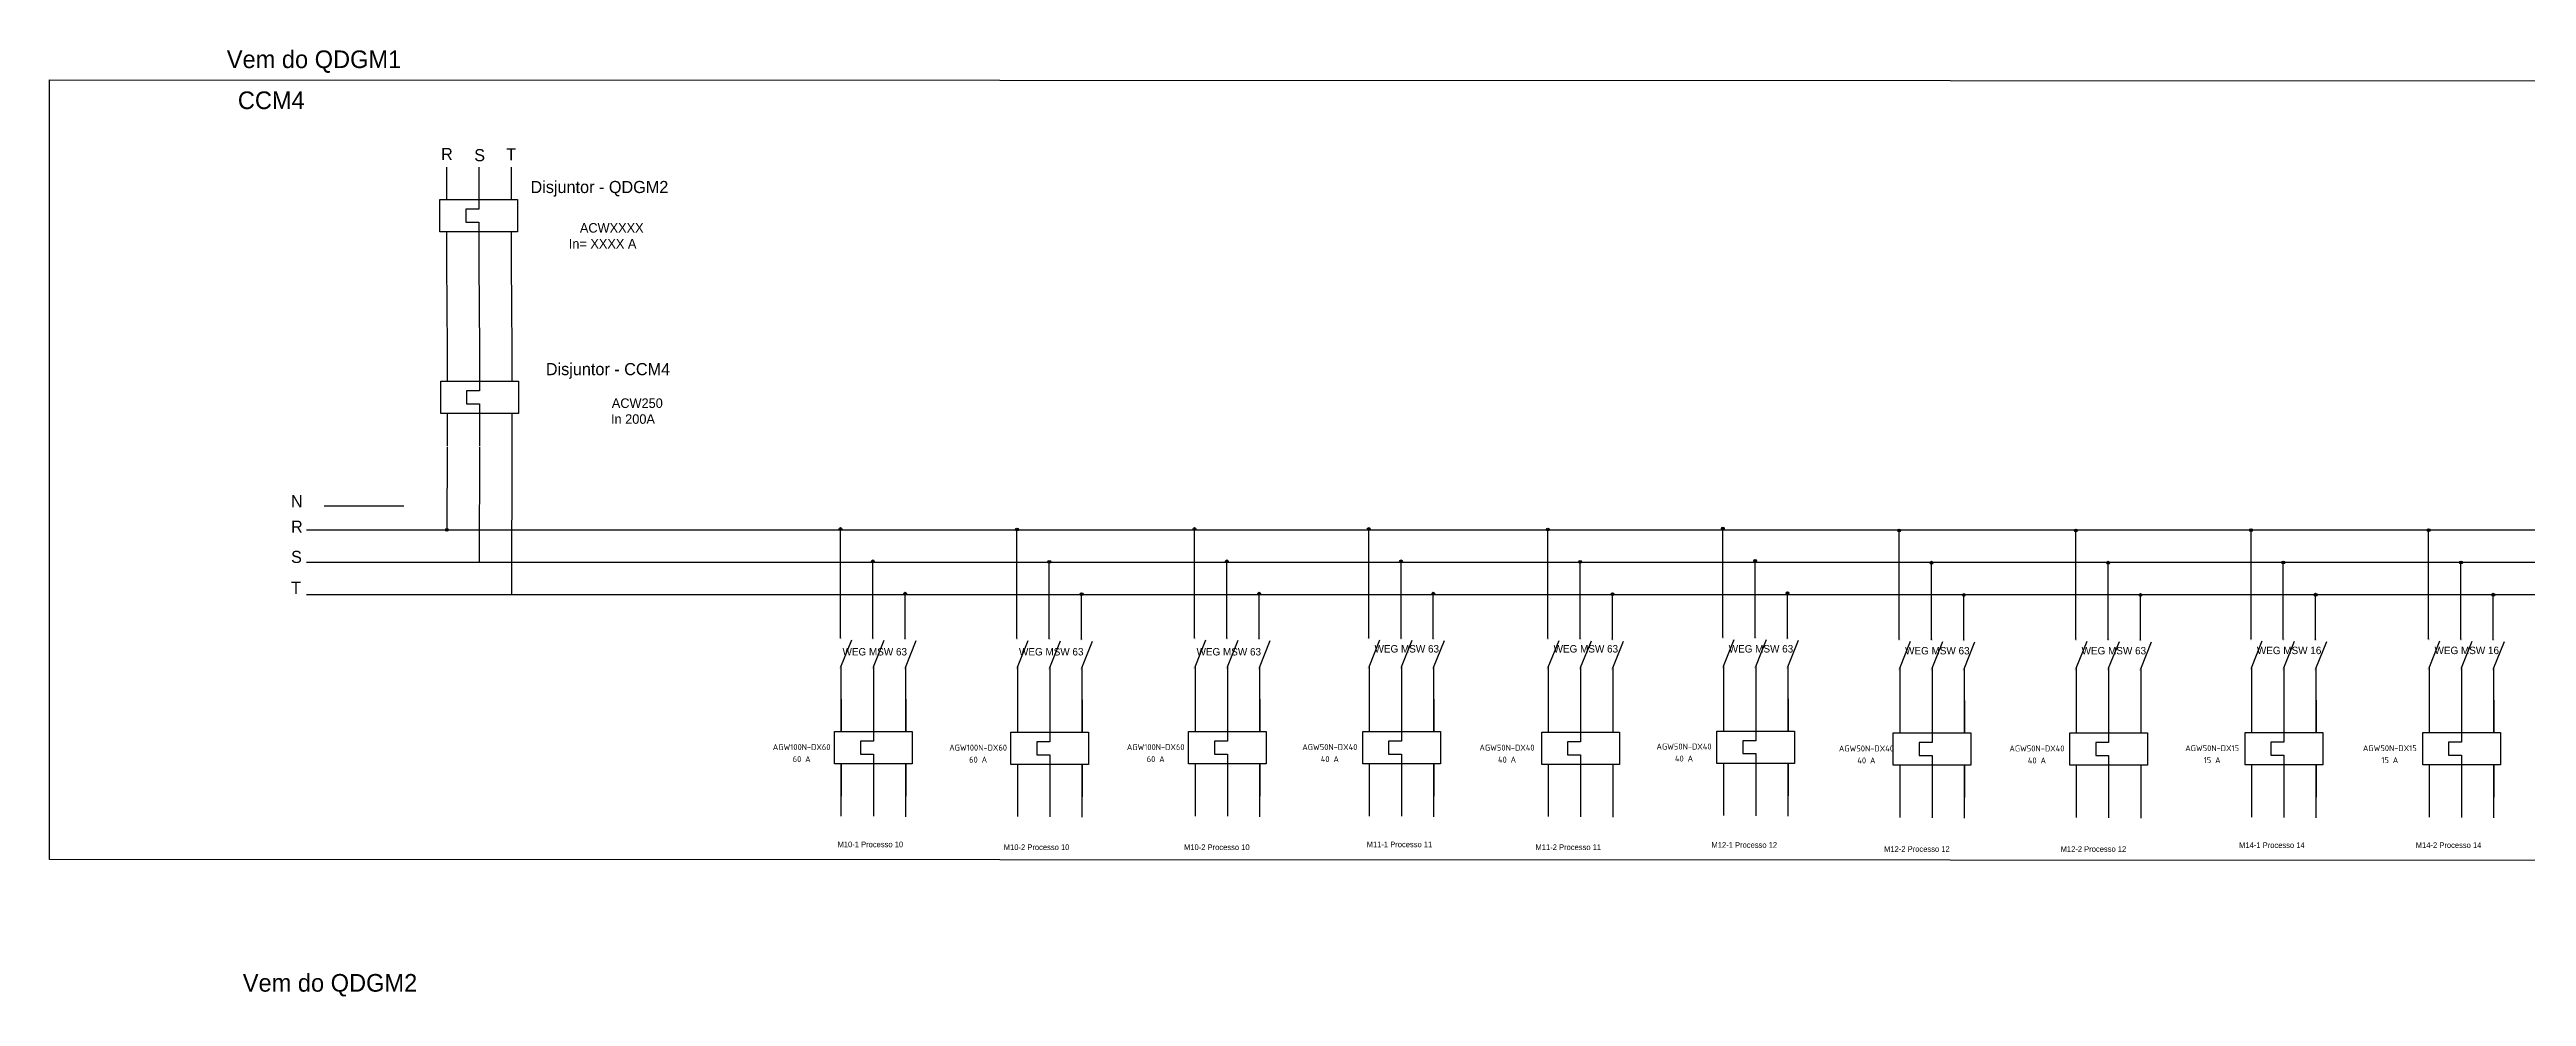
# Model space of a CAD drawing. Extents: x -533 to 641, y -96 to 322.
# Drawn here: x -503.1 to -410.6, y 37.2 to 72.6 of the extents above; entities that cross this region are included whole.
import ezdxf

# ---------------------------------------------------------------- set-up
doc = ezdxf.new("R2010")
doc.units = 0
doc.header["$MEASUREMENT"] = 0
doc.layers.add('ELET_TRIFILAR_DESENHO', color=5, linetype='Continuous', plot=False)
doc.layers.add('ELET_TRIFILAR_TEXTO', color=4, linetype='Continuous')
doc.styles.add('ARIAL', font='arial.ttf')

# ---------------------------------------------------------------- blocks, each defined once
blk = doc.blocks.new('热件触点')
at = {"ltscale": 50}
for p, q in [((-10, 30), (-10, 20)), ((0, 30), (0, 20)), ((10, 30), (10, 20)), ((-4, 17), (-4, 13)), ((0, 17), (-4, 17)), ((0, 20), (0, 17)), ((-10, 10), (-10, 0)), ((-4, 13), (0, 13)), ((0, 13), (0, 10)), ((0, 10), (0, 0)), ((10, 10), (10, 0))]:
    blk.add_line(p, q, dxfattribs=at)
blk.add_lwpolyline([(-12, 20), (12, 20), (12, 10), (-12, 10)], close=True)

msp = doc.modelspace()

# ---------------------------------------------------------------- hatches: boundary and pattern name
at = {"layer": 'ELET_TRIFILAR_DESENHO', "ltscale": 50}
for points in [[(-488.224, 54.661, 1), (-488.328, 54.661, 1)], [(-473.529, 54.693, 1), (-473.633, 54.693, 1)], [(-466.941, 54.673, 1), (-467.044, 54.673, 1)], [(-460.312, 54.693, 1), (-460.415, 54.693, 1)], [(-453.81, 54.693, 1), (-453.914, 54.693, 1)], [(-447.126, 54.673, 1), (-447.229, 54.673, 1)], [(-440.588, 54.713, 1), (-440.691, 54.713, 1)], [(-434.004, 54.641, 1), (-434.107, 54.641, 1)], [(-427.413, 54.641, 1), (-427.517, 54.641, 1)], [(-420.871, 54.653, 1), (-420.974, 54.653, 1)], [(-414.238, 54.653, 1), (-414.341, 54.653, 1)], [(-472.323, 53.486, 1), (-472.426, 53.486, 1)], [(-465.734, 53.466, 1), (-465.838, 53.466, 1)], [(-459.105, 53.486, 1), (-459.208, 53.486, 1)], [(-452.604, 53.486, 1), (-452.707, 53.486, 1)], [(-445.919, 53.466, 1), (-446.022, 53.466, 1)], [(-439.381, 53.506, 1), (-439.484, 53.506, 1)], [(-432.797, 53.435, 1), (-432.901, 53.435, 1)], [(-426.207, 53.435, 1), (-426.31, 53.435, 1)], [(-419.664, 53.446, 1), (-419.767, 53.446, 1)], [(-413.031, 53.446, 1), (-413.135, 53.446, 1)], [(-471.116, 52.279, 1), (-471.219, 52.279, 1)], [(-464.528, 52.26, 1), (-464.631, 52.26, 1)], [(-457.898, 52.279, 1), (-458.002, 52.279, 1)], [(-451.397, 52.279, 1), (-451.5, 52.279, 1)], [(-444.712, 52.26, 1), (-444.816, 52.26, 1)], [(-438.174, 52.299, 1), (-438.278, 52.299, 1)], [(-431.591, 52.228, 1), (-431.694, 52.228, 1)], [(-425, 52.228, 1), (-425.103, 52.228, 1)], [(-418.457, 52.24, 1), (-418.561, 52.24, 1)], [(-411.825, 52.24, 1), (-411.928, 52.24, 1)]]:
    msp.add_hatch(color=256, dxfattribs=at).paths.add_polyline_path(points)
at = {"layer": 'ELET_TRIFILAR_DESENHO', "linetype": 'Continuous', "transparency": 33554687}
h = msp.add_hatch(color=256, dxfattribs=at)
h.dxf.hatch_style = 1
h.paths.add_polyline_path([(-473.581, 49.457, 1), (-473.581, 49.555, 1)])
h.paths.add_polyline_path([(-473.578, 50.569, 1), (-473.578, 50.666, 1)])
h = msp.add_hatch(color=256, dxfattribs=at)
h.dxf.hatch_style = 1
h.paths.add_polyline_path([(-472.372, 49.448, 1), (-472.372, 49.545, 1)])
h.paths.add_polyline_path([(-472.37, 50.559, 1), (-472.37, 50.656, 1)])
h = msp.add_hatch(color=256, dxfattribs=at)
h.dxf.hatch_style = 1
h.paths.add_polyline_path([(-471.175, 49.432, 1), (-471.175, 49.53, 1)])
h.paths.add_polyline_path([(-471.172, 50.544, 1), (-471.172, 50.641, 1)])
h = msp.add_hatch(color=256, dxfattribs=at)
h.dxf.hatch_style = 1
h.paths.add_polyline_path([(-466.992, 49.438, 1), (-466.992, 49.535, 1)])
h.paths.add_polyline_path([(-466.99, 50.549, 1), (-466.99, 50.646, 1)])
h = msp.add_hatch(color=256, dxfattribs=at)
h.dxf.hatch_style = 1
h.paths.add_polyline_path([(-465.784, 49.428, 1), (-465.784, 49.525, 1)])
h.paths.add_polyline_path([(-465.782, 50.539, 1), (-465.782, 50.636, 1)])
h = msp.add_hatch(color=256, dxfattribs=at)
h.dxf.hatch_style = 1
h.paths.add_polyline_path([(-464.586, 49.413, 1), (-464.586, 49.51, 1)])
h.paths.add_polyline_path([(-464.584, 50.524, 1), (-464.584, 50.621, 1)])
h = msp.add_hatch(color=256, dxfattribs=at)
h.dxf.hatch_style = 1
h.paths.add_polyline_path([(-460.363, 49.457, 1), (-460.363, 49.555, 1)])
h.paths.add_polyline_path([(-460.361, 50.569, 1), (-460.361, 50.666, 1)])
h = msp.add_hatch(color=256, dxfattribs=at)
h.dxf.hatch_style = 1
h.paths.add_polyline_path([(-459.155, 49.448, 1), (-459.155, 49.545, 1)])
h.paths.add_polyline_path([(-459.152, 50.559, 1), (-459.152, 50.656, 1)])
h = msp.add_hatch(color=256, dxfattribs=at)
h.dxf.hatch_style = 1
h.paths.add_polyline_path([(-457.957, 49.432, 1), (-457.957, 49.53, 1)])
h.paths.add_polyline_path([(-457.955, 50.544, 1), (-457.955, 50.641, 1)])
h = msp.add_hatch(color=256, dxfattribs=at)
h.dxf.hatch_style = 1
h.paths.add_polyline_path([(-453.861, 49.457, 1), (-453.861, 49.555, 1)])
h.paths.add_polyline_path([(-453.859, 50.569, 1), (-453.859, 50.666, 1)])
h = msp.add_hatch(color=256, dxfattribs=at)
h.dxf.hatch_style = 1
h.paths.add_polyline_path([(-452.653, 49.448, 1), (-452.653, 49.545, 1)])
h.paths.add_polyline_path([(-452.651, 50.559, 1), (-452.651, 50.656, 1)])
h = msp.add_hatch(color=256, dxfattribs=at)
h.dxf.hatch_style = 1
h.paths.add_polyline_path([(-451.455, 49.432, 1), (-451.455, 49.53, 1)])
h.paths.add_polyline_path([(-451.453, 50.544, 1), (-451.453, 50.641, 1)])
h = msp.add_hatch(color=256, dxfattribs=at)
h.dxf.hatch_style = 1
h.paths.add_polyline_path([(-447.177, 49.438, 1), (-447.177, 49.535, 1)])
h.paths.add_polyline_path([(-447.175, 50.549, 1), (-447.175, 50.646, 1)])
h = msp.add_hatch(color=256, dxfattribs=at)
h.dxf.hatch_style = 1
h.paths.add_polyline_path([(-445.969, 49.428, 1), (-445.969, 49.525, 1)])
h.paths.add_polyline_path([(-445.966, 50.539, 1), (-445.966, 50.636, 1)])
h = msp.add_hatch(color=256, dxfattribs=at)
h.dxf.hatch_style = 1
h.paths.add_polyline_path([(-444.771, 49.413, 1), (-444.771, 49.51, 1)])
h.paths.add_polyline_path([(-444.769, 50.524, 1), (-444.769, 50.621, 1)])
h = msp.add_hatch(color=256, dxfattribs=at)
h.dxf.hatch_style = 1
h.paths.add_polyline_path([(-440.639, 49.477, 1), (-440.639, 49.574, 1)])
h.paths.add_polyline_path([(-440.636, 50.588, 1), (-440.636, 50.686, 1)])
h = msp.add_hatch(color=256, dxfattribs=at)
h.dxf.hatch_style = 1
h.paths.add_polyline_path([(-439.431, 49.468, 1), (-439.431, 49.565, 1)])
h.paths.add_polyline_path([(-439.428, 50.579, 1), (-439.428, 50.676, 1)])
h = msp.add_hatch(color=256, dxfattribs=at)
h.dxf.hatch_style = 1
h.paths.add_polyline_path([(-438.233, 49.452, 1), (-438.233, 49.55, 1)])
h.paths.add_polyline_path([(-438.231, 50.564, 1), (-438.231, 50.661, 1)])
h = msp.add_hatch(color=256, dxfattribs=at)
h.dxf.hatch_style = 1
h.paths.add_polyline_path([(-434.055, 49.406, 1), (-434.055, 49.503, 1)])
h.paths.add_polyline_path([(-434.053, 50.517, 1), (-434.053, 50.614, 1)])
h = msp.add_hatch(color=256, dxfattribs=at)
h.dxf.hatch_style = 1
h.paths.add_polyline_path([(-432.847, 49.397, 1), (-432.847, 49.494, 1)])
h.paths.add_polyline_path([(-432.845, 50.508, 1), (-432.845, 50.605, 1)])
h = msp.add_hatch(color=256, dxfattribs=at)
h.dxf.hatch_style = 1
h.paths.add_polyline_path([(-431.649, 49.381, 1), (-431.649, 49.478, 1)])
h.paths.add_polyline_path([(-431.647, 50.492, 1), (-431.647, 50.589, 1)])
h = msp.add_hatch(color=256, dxfattribs=at)
h.dxf.hatch_style = 1
h.paths.add_polyline_path([(-427.465, 49.406, 1), (-427.465, 49.503, 1)])
h.paths.add_polyline_path([(-427.462, 50.517, 1), (-427.462, 50.614, 1)])
h = msp.add_hatch(color=256, dxfattribs=at)
h.dxf.hatch_style = 1
h.paths.add_polyline_path([(-426.256, 49.397, 1), (-426.256, 49.494, 1)])
h.paths.add_polyline_path([(-426.254, 50.508, 1), (-426.254, 50.605, 1)])
h = msp.add_hatch(color=256, dxfattribs=at)
h.dxf.hatch_style = 1
h.paths.add_polyline_path([(-425.059, 49.381, 1), (-425.059, 49.478, 1)])
h.paths.add_polyline_path([(-425.056, 50.492, 1), (-425.056, 50.589, 1)])
h = msp.add_hatch(color=256, dxfattribs=at)
h.dxf.hatch_style = 1
h.paths.add_polyline_path([(-420.922, 49.418, 1), (-420.922, 49.515, 1)])
h.paths.add_polyline_path([(-420.919, 50.529, 1), (-420.919, 50.626, 1)])
h = msp.add_hatch(color=256, dxfattribs=at)
h.dxf.hatch_style = 1
h.paths.add_polyline_path([(-419.714, 49.408, 1), (-419.714, 49.505, 1)])
h.paths.add_polyline_path([(-419.711, 50.519, 1), (-419.711, 50.617, 1)])
h = msp.add_hatch(color=256, dxfattribs=at)
h.dxf.hatch_style = 1
h.paths.add_polyline_path([(-418.516, 49.393, 1), (-418.516, 49.49, 1)])
h.paths.add_polyline_path([(-418.513, 50.504, 1), (-418.513, 50.601, 1)])
h = msp.add_hatch(color=256, dxfattribs=at)
h.dxf.hatch_style = 1
h.paths.add_polyline_path([(-414.289, 49.418, 1), (-414.289, 49.515, 1)])
h.paths.add_polyline_path([(-414.287, 50.529, 1), (-414.287, 50.626, 1)])
h = msp.add_hatch(color=256, dxfattribs=at)
h.dxf.hatch_style = 1
h.paths.add_polyline_path([(-413.081, 49.408, 1), (-413.081, 49.505, 1)])
h.paths.add_polyline_path([(-413.079, 50.519, 1), (-413.079, 50.617, 1)])
h = msp.add_hatch(color=256, dxfattribs=at)
h.dxf.hatch_style = 1
h.paths.add_polyline_path([(-411.883, 49.393, 1), (-411.883, 49.49, 1)])
h.paths.add_polyline_path([(-411.881, 50.504, 1), (-411.881, 50.601, 1)])

# ---------------------------------------------------------------- linework, layer by layer
at = {"layer": 'ELET_TRIFILAR_DESENHO', "linetype": 'Continuous'}
for p, q in [((-488.292, 64.613), (-488.263, 61.425)), ((-487.085, 64.593), (-487.056, 61.425)), ((-485.879, 64.613), (-485.849, 61.425)), ((-473.563, 49.551), (-473.161, 50.551)), ((-472.354, 49.542), (-471.953, 50.541)), ((-471.157, 49.526), (-470.755, 50.526)), ((-466.974, 49.531), (-466.573, 50.531)), ((-465.766, 49.522), (-465.364, 50.522)), ((-464.568, 49.506), (-464.167, 50.506)), ((-460.345, 49.551), (-459.943, 50.551)), ((-459.137, 49.542), (-458.735, 50.541)), ((-457.939, 49.526), (-457.537, 50.526)), ((-453.843, 49.551), (-453.442, 50.551)), ((-452.635, 49.542), (-452.234, 50.541)), ((-451.437, 49.526), (-451.036, 50.526)), ((-447.159, 49.531), (-446.757, 50.531)), ((-445.951, 49.522), (-445.549, 50.522)), ((-444.753, 49.506), (-444.351, 50.506)), ((-440.621, 49.571), (-440.219, 50.571)), ((-439.413, 49.562), (-439.011, 50.561)), ((-438.215, 49.546), (-437.813, 50.546)), ((-434.037, 49.499), (-433.636, 50.499)), ((-432.829, 49.49), (-432.427, 50.49)), ((-431.631, 49.475), (-431.23, 50.474)), ((-427.446, 49.499), (-427.045, 50.499)), ((-426.238, 49.49), (-425.837, 50.49)), ((-425.041, 49.475), (-424.639, 50.474)), ((-420.904, 49.511), (-420.502, 50.511)), ((-419.695, 49.502), (-419.294, 50.502)), ((-418.498, 49.486), (-418.096, 50.486)), ((-414.271, 49.511), (-413.87, 50.511)), ((-413.063, 49.502), (-412.661, 50.502)), ((-411.865, 49.486), (-411.464, 50.486))]:
    msp.add_line(p, q, dxfattribs=at)
at = {"layer": 'ELET_TRIFILAR_DESENHO'}
for p, q in [((-488.265, 57.764), (-488.276, 54.661)), ((-487.057, 57.764), (-487.069, 53.454)), ((-485.849, 57.813), (-485.862, 52.248)), ((-473.581, 50.619), (-473.581, 54.693)), ((-466.993, 50.599), (-466.993, 54.673)), ((-460.363, 50.619), (-460.363, 54.693)), ((-453.862, 50.619), (-453.862, 54.693)), ((-447.177, 50.599), (-447.177, 54.673)), ((-440.639, 50.639), (-440.639, 54.713)), ((-434.056, 50.568), (-434.056, 54.641)), ((-427.465, 50.568), (-427.465, 54.641)), ((-420.922, 50.58), (-420.922, 54.653)), ((-414.29, 50.58), (-414.29, 54.653)), ((-472.374, 50.606), (-472.374, 53.486)), ((-465.786, 50.586), (-465.786, 53.466)), ((-459.157, 50.606), (-459.157, 53.486)), ((-452.655, 50.606), (-452.655, 53.486)), ((-445.971, 50.586), (-445.971, 53.466)), ((-439.433, 50.626), (-439.433, 53.506)), ((-432.849, 50.554), (-432.849, 53.435)), ((-426.258, 50.554), (-426.258, 53.435)), ((-419.716, 50.566), (-419.716, 53.446)), ((-413.083, 50.566), (-413.083, 53.446)), ((-472.374, 50.606), (-472.374, 52.279)), ((-471.168, 50.588), (-471.168, 52.279)), ((-465.786, 50.586), (-465.786, 52.26)), ((-464.579, 50.568), (-464.579, 52.26)), ((-459.157, 50.606), (-459.157, 52.279)), ((-457.95, 50.588), (-457.95, 52.279)), ((-452.655, 50.606), (-452.655, 52.279)), ((-451.449, 50.588), (-451.449, 52.279)), ((-445.971, 50.586), (-445.971, 52.26)), ((-444.764, 50.568), (-444.764, 52.26)), ((-439.433, 50.626), (-439.433, 52.299)), ((-438.226, 50.608), (-438.226, 52.299)), ((-432.849, 50.554), (-432.849, 52.228)), ((-431.642, 50.537), (-431.642, 52.228)), ((-426.258, 50.554), (-426.258, 52.228)), ((-425.052, 50.537), (-425.052, 52.228)), ((-419.716, 50.566), (-419.716, 52.24)), ((-418.509, 50.549), (-418.509, 52.24)), ((-413.083, 50.566), (-413.083, 52.24)), ((-411.876, 50.549), (-411.876, 52.24)), ((-473.563, 49.551), (-473.563, 47.128)), ((-472.354, 49.542), (-472.354, 47.128)), ((-471.157, 49.526), (-471.157, 47.128)), ((-466.974, 49.531), (-466.974, 47.108)), ((-465.766, 49.522), (-465.766, 47.108)), ((-464.568, 49.506), (-464.568, 47.108)), ((-460.345, 49.551), (-460.345, 47.128)), ((-459.137, 49.542), (-459.137, 47.128)), ((-457.939, 49.526), (-457.939, 47.128)), ((-453.843, 49.551), (-453.843, 47.128)), ((-452.635, 49.542), (-452.635, 47.128)), ((-451.437, 49.526), (-451.437, 47.128)), ((-447.159, 49.531), (-447.159, 47.108)), ((-445.951, 49.522), (-445.951, 47.108)), ((-444.753, 49.506), (-444.753, 47.108)), ((-440.621, 49.571), (-440.621, 47.147)), ((-439.413, 49.562), (-439.413, 47.147)), ((-438.215, 49.546), (-438.215, 47.147)), ((-434.037, 49.499), (-434.037, 47.076)), ((-432.829, 49.49), (-432.829, 47.076)), ((-431.631, 49.475), (-431.631, 47.076)), ((-427.446, 49.499), (-427.446, 47.076)), ((-426.238, 49.49), (-426.238, 47.076)), ((-425.041, 49.475), (-425.041, 47.076)), ((-420.904, 49.511), (-420.904, 47.088)), ((-419.695, 49.502), (-419.695, 47.088)), ((-418.498, 49.486), (-418.498, 47.088)), ((-414.271, 49.511), (-414.271, 47.088)), ((-413.063, 49.502), (-413.063, 47.088)), ((-411.865, 49.486), (-411.865, 47.088)), ((-473.563, 45.919), (-473.563, 43.971)), ((-472.354, 45.919), (-472.354, 43.961)), ((-471.157, 45.919), (-471.157, 43.946)), ((-466.974, 45.9), (-466.974, 43.951)), ((-465.766, 45.9), (-465.766, 43.941)), ((-464.568, 45.9), (-464.568, 43.926)), ((-460.345, 45.919), (-460.345, 43.971)), ((-459.137, 45.919), (-459.137, 43.961)), ((-457.939, 45.919), (-457.939, 43.946)), ((-453.843, 45.919), (-453.843, 43.971)), ((-452.635, 45.919), (-452.635, 43.961)), ((-451.437, 45.919), (-451.437, 43.946)), ((-447.159, 45.9), (-447.159, 43.951)), ((-445.951, 45.9), (-445.951, 43.941)), ((-444.753, 45.9), (-444.753, 43.926)), ((-440.621, 45.939), (-440.621, 43.991)), ((-439.413, 45.939), (-439.413, 43.981)), ((-438.215, 45.939), (-438.215, 43.966)), ((-434.037, 45.868), (-434.037, 43.919)), ((-432.829, 45.868), (-432.829, 43.91)), ((-431.631, 45.868), (-431.631, 43.894)), ((-427.446, 45.868), (-427.446, 43.919)), ((-426.238, 45.868), (-426.238, 43.91)), ((-425.041, 45.868), (-425.041, 43.894)), ((-420.904, 45.88), (-420.904, 43.931)), ((-419.695, 45.88), (-419.695, 43.921)), ((-418.498, 45.88), (-418.498, 43.906)), ((-414.271, 45.88), (-414.271, 43.931)), ((-413.063, 45.88), (-413.063, 43.921)), ((-411.865, 45.88), (-411.865, 43.906))]:
    msp.add_line(p, q, dxfattribs=at)
at = {"layer": 'ELET_TRIFILAR_DESENHO', "ltscale": 50}
for p, q in [((-492.86, 55.558), (-489.887, 55.558)), ((-493.515, 54.661), (-382.777, 54.661)), ((-493.515, 53.454), (-382.777, 53.454)), ((-493.515, 52.248), (-382.777, 52.248))]:
    msp.add_line(p, q, dxfattribs=at)
at = {"layer": 'ELET_TRIFILAR_DESENHO'}
msp.add_lwpolyline([(-503.11, 71.476), (-361.194, 71.42), (-361.194, 42.296), (-503.11, 42.352)], close=True, dxfattribs=at)
at = {"layer": 'ELET_TRIFILAR_DESENHO', "ltscale": 50}
for centre in [(-488.276, 54.661), (-473.581, 54.693), (-466.993, 54.673), (-460.363, 54.693), (-453.862, 54.693), (-447.177, 54.673), (-440.639, 54.713), (-434.056, 54.641), (-427.465, 54.641), (-420.922, 54.653), (-414.29, 54.653), (-472.374, 53.486), (-465.786, 53.466), (-459.157, 53.486), (-452.655, 53.486), (-445.971, 53.466), (-439.433, 53.506), (-432.849, 53.435), (-426.258, 53.435), (-419.716, 53.446), (-413.083, 53.446), (-471.168, 52.279), (-464.579, 52.26), (-457.95, 52.279), (-451.449, 52.279), (-444.764, 52.26), (-438.226, 52.299), (-431.642, 52.228), (-425.052, 52.228), (-418.509, 52.24), (-411.876, 52.24)]:
    msp.add_circle(centre, 0.0517, dxfattribs=at)

# ---------------------------------------------------------------- block references
for p, xscale, yscale, zscale in [((-487.085, 64.586), 0.120669512136104, 0.120669512136104, 0.120669512136104), ((-487.056, 57.805), 0.120669512136104, 0.120669512136104, 0.120669512136104), ((-487.056, 57.805), 0.120669512136104, 0.120669512136104, 0.120669512136104), ((-487.056, 57.805), 0.120669512136104, 0.120669512136104, 0.120669512136104), ((-472.354, 44.711), 0.1208090291641441, 0.1208090291641441, 0.1208090291641441), ((-465.766, 44.691), 0.1208090291641441, 0.1208090291641441, 0.1208090291641441), ((-459.137, 44.711), 0.1208090291641441, 0.1208090291641441, 0.1208090291641441), ((-452.635, 44.711), 0.1208090291641441, 0.1208090291641441, 0.1208090291641441), ((-445.951, 44.691), 0.1208090291641441, 0.1208090291641441, 0.1208090291641441), ((-439.413, 44.731), 0.1208090291641441, 0.1208090291641441, 0.1208090291641441), ((-432.829, 44.66), 0.1208090291641441, 0.1208090291641441, 0.1208090291641441), ((-426.238, 44.66), 0.1208090291641441, 0.1208090291641441, 0.1208090291641441), ((-419.696, 44.672), 0.1208090291641441, 0.1208090291641441, 0.1208090291641441), ((-413.063, 44.672), 0.1208090291641441, 0.1208090291641441, 0.1208090291641441)]:
    msp.add_blockref('热件触点', p, dxfattribs=dict(at, xscale=xscale, yscale=yscale, zscale=zscale))

# ---------------------------------------------------------------- texts
for s, p in [('R', (-488.493, 68.474)), ('S', (-487.255, 68.434)), ('T', (-486.058, 68.464)), ('N', (-494.1, 55.508)), ('R', (-494.094, 54.552)), ('S', (-494.094, 53.425)), ('T', (-494.094, 52.27))]:
    msp.add_text(s, height=0.453, dxfattribs=at).set_placement(p)
at = {"layer": 'ELET_TRIFILAR_TEXTO', "ltscale": 50}
for s, p in [('Disjuntor - QDGM2', (-485.153, 67.245)), ('Disjuntor - CCM4', (-484.581, 60.441))]:
    msp.add_text(s, height=0.45251, dxfattribs=at).set_placement(p)
at = {"layer": 'ELET_TRIFILAR_TEXTO', "attachment_point": 1}
for s, insert, char_height in [('Vem do QDGM1', (-496.492, 72.572), 0.65883), ('\\pi-1.61969;M10-1 Processo 10', (-472.072, 43.017), 0.21126), ('\\pi-1.6549;M10-2 Processo 10', (-465.831, 42.912), 0.21126), ('\\pi-1.6549;M10-2 Processo 10', (-459.102, 42.912), 0.21126), ('\\pi-1.58448;M11-1 Processo 11', (-452.353, 43.017), 0.21126), ('\\pi-1.61969;M11-2 Processo 11', (-446.016, 42.912), 0.21126), ('\\pi-1.6549;M12-1 Processo 12', (-439.41, 42.995), 0.21126), ('\\pi-1.69011;M12-2 Processo 12', (-432.931, 42.844), 0.21126), ('\\pi-1.69011;M12-2 Processo 12', (-426.34, 42.844), 0.21126), ('\\pi-1.6549;M14-1 Processo 14', (-419.713, 42.989), 0.21126), ('\\pi-1.69011;M14-2 Processo 14', (-413.081, 42.989), 0.21126), ('Vem do QDGM2', (-495.895, 38.069), 0.65883)]:
    msp.add_mtext(s, dxfattribs=dict(at, insert=insert, char_height=char_height))
for s, insert, char_height, width in [('CCM4', (-496.079, 71.041), 0.6588, 0.3708), ('\\pi0.43763;{\\H0.48889x;ACWXXXX \\P\\pi0.02256;In= XXXX A \\H2.04545x; }', (-483.748, 66.122), 0.7277, 3.36563), ('\\pi0.41114;{\\H0.48889x;ACW250 \\P\\pi0.38149;In 200A\\H2.04545x;\\C7; }', (-482.53, 59.573), 0.7277, 2.89759), ('WEG MSW 63', (-473.505, 50.247), 0.2769, 3.22382), ('WEG MSW 63', (-466.917, 50.247), 0.2769, 3.22382), ('WEG MSW 63', (-460.288, 50.247), 0.2769, 3.22382), ('WEG MSW 63', (-453.643, 50.357), 0.2769, 3.22382), ('WEG MSW 63', (-446.958, 50.357), 0.2769, 3.22382), ('WEG MSW 63', (-440.42, 50.357), 0.2769, 3.22382), ('WEG MSW 63', (-433.836, 50.286), 0.2769, 3.22382), ('WEG MSW 63', (-427.246, 50.286), 0.2769, 3.22382), ('WEG MSW 16', (-420.703, 50.297), 0.2769, 3.22382), ('WEG MSW 16', (-414.07, 50.297), 0.2769, 3.22382)]:
    msp.add_mtext(s, dxfattribs=dict(at, insert=insert, char_height=char_height, width=width))
at = {"layer": 'ELET_TRIFILAR_TEXTO', "char_height": 0.224, "width": 4.06752, "attachment_point": 8, "line_spacing_factor": 0.6, "style": 'ARIAL'}
for s, insert in [('{\\Fisocp2|c0;AGW100N-DX60\\P\\P60 A}', (-475.031, 45.986)), ('{\\Fisocp2|c0;AGW100N-DX60\\P\\P60 A}', (-468.443, 45.966)), ('{\\Fisocp2|c0;AGW100N-DX60\\P\\P60 A}', (-461.814, 45.986)), ('{\\Fisocp2|c0;AGW50N-DX40\\P\\P40 A}', (-455.312, 45.986)), ('{\\Fisocp2|c0;AGW50N-DX40\\P\\P40 A}', (-448.698, 45.966)), ('{\\Fisocp2|c0;AGW50N-DX40\\P\\P40 A}', (-442.09, 46.006)), ('{\\Fisocp2|c0;AGW50N-DX40\\P\\P40 A}', (-435.28, 45.935)), ('{\\Fisocp2|c0;AGW50N-DX40\\P\\P40 A}', (-428.915, 45.935)), ('{\\Fisocp2|c0;AGW50N-DX15\\P\\P15 A}', (-422.373, 45.947)), ('{\\Fisocp2|c0;AGW50N-DX15\\P\\P15 A}', (-415.74, 45.947))]:
    msp.add_mtext(s, dxfattribs=dict(at, insert=insert))

doc.saveas('drawing.dxf')
